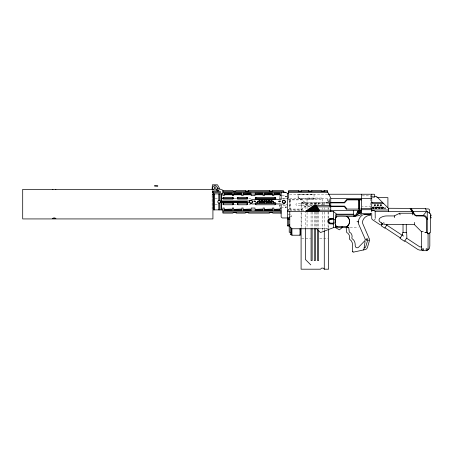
<?xml version="1.0" encoding="UTF-8"?>
<svg xmlns="http://www.w3.org/2000/svg" width="454" height="454" viewBox="0 0 454 454"><rect width="100%" height="100%" fill="white"/><g stroke="black" fill="none" stroke-linecap="round" stroke-linejoin="round"><path stroke-width="0.34" stroke-dasharray="2.27 1.7" d="M383.148 222.937L383.471 222.437L385.083 223.499M299.742 194.238L301.632 194.238M303.386 194.238L305.27 194.238M307.023 194.238L308.913 194.238M310.661 194.238L312.551 194.238M371.196 206.105L362.196 206.286M251.839 193.705L254.359 193.705M289.658 194.238L328.861 194.238M251.839 194.516L254.983 194.516M298.125 194.777L314.032 194.777M282.008 195.856L285.452 195.856L285.452 196.871L286.531 196.871M362.196 195.861L370.657 195.856L371.196 196.395M285.452 196.31L286.531 196.31M285.452 196.463L287.609 196.463M372.586 197.655L376.071 197.655M279.25 198.284L286.917 198.284M289.731 198.557L330.041 198.557M314.032 198.733L299.475 198.733L298.216 197.093L298.125 194.238M215.037 198.824L217.858 198.824M234.06 198.824L236.176 198.824M248.86 198.824L250.971 198.824M281.974 198.824L286.905 198.824M307.023 199.204L322.663 199.204M288.307 199.363L302.279 199.363L304.77 202.331M288.239 199.902L302.001 199.902L304.492 202.87L327.714 202.87M327.374 202.331L301.093 202.331L301.093 228.214M328.055 203.88L301.632 203.88L301.632 228.419M305.406 204.703L307.023 204.703M322.663 204.703L324.281 204.703M215.037 204.754L217.858 204.754M234.06 204.754L236.176 204.754M248.86 204.754L250.971 204.754M281.974 204.754L287.609 204.754M305.406 204.907L311.069 204.907M301.093 205.015L301.632 205.015M279.25 205.293L287.609 205.293M312.437 205.429L296.91 205.429A0.942 0.942 0 0 1 295.968 204.487A0.942 0.942 0 0 1 296.91 203.545L320.91 203.545A0.942 0.942 0 0 1 321.727 204.958M310.122 206.105L304.492 206.105L302.001 209.073L289.499 209.073L289.499 199.902M309.713 206.644L304.77 206.644L302.279 209.612L289.703 209.612M286.531 206.933L285.452 206.933L285.452 207.722L282.008 207.722M285.452 207.115L286.531 207.115M384.43 207.364L385.821 207.364M285.452 207.518L286.531 207.518M383.454 208.273L386.967 208.273M383.681 208.386L387.109 208.386M251.681 209.873L254.512 209.873M289.72 210.418L305.315 210.418M288.148 214.623L291.383 214.657L291.383 216.779M289.226 216.745L291.383 216.745M350.193 227.675L358.251 227.675M316.835 228.214L328.594 228.214L328.594 224.577M318.583 228.754L327.975 228.754M301.632 238.237L310.672 238.237M319.712 238.237L328.055 238.237M366.293 238.855L368.143 238.855M365.748 239.037L368.211 239.037M365.181 239.213L368.262 239.213M365.822 239.389L368.29 239.389M299.788 198.886L299.475 198.733A2.696 2.696 0 0 0 300.82 199.096M370.657 195.856L370.657 197.586M370.657 198.733L370.657 208.585M328.594 207.79L328.594 209.322M328.594 211.956L328.594 218.215M328.055 207.79L328.055 209.345M328.055 211.956L328.055 219.583M328.055 224.492L328.055 227.925M324.281 202.331L324.281 205.129M324.281 207.733L324.281 209.322M324.281 211.967L324.281 228.214M324.281 228.754L324.281 230.15M322.624 205.129L322.663 198.052L307.023 198.052L307.063 208.624M322.624 207.926L322.624 209.322M322.624 212.126L322.663 230.314M318.617 204.839L318.617 203.205L317.539 203.205L317.539 204.839M318.617 211.967L318.617 228.214M318.617 228.754L318.617 230.371M317.539 211.967L317.539 228.214M316.188 202.331L316.188 204.431M316.188 212.126L316.188 228.214M315.382 204.589L315.382 203.205L314.304 203.205L314.304 204.839M315.382 211.967L315.382 228.214M314.304 211.967L314.304 228.214M314.032 194.238L314.032 199.096L300.554 199.096A2.696 2.696 0 0 1 299.203 198.733L297.949 197.093L297.858 194.238M312.148 204.839L312.148 203.205L311.069 203.205L311.069 206.32M312.148 211.967L312.148 228.214M311.069 211.967L311.069 228.214M307.063 212.126L307.063 228.214M305.406 202.331L305.406 210.026M305.406 210.554L305.406 228.214M290.305 199.902L290.305 209.073M290.038 199.902L290.038 209.073M289.766 199.902L289.766 209.073M279.25 196.31L279.25 198.824M279.25 202.563L279.25 203.324M279.25 204.754L279.25 207.268M212.114 195.277L212.114 208.8M303.221 202.342A2.145 2.122 -90 0 0 301.093 204.487L301.723 202.961A2.156 2.156 0 0 1 303.249 202.331M327.516 202.62A2.185 2.162 -90 0 0 326.437 202.331A2.156 2.156 0 0 1 327.516 202.62"/><path stroke-width="0.68" d="M357.009 221.297L358.297 221.739L358.251 222.432A3.876 3.876 0 0 0 358.575 223.981L365.067 238.866A1.85 1.85 0 0 1 364.698 240.887L358.598 247.209A1.969 1.969 0 0 1 355.215 245.716C355.346 243.162 354.568 240.07 352.151 238.781L351.839 238.021L352.088 236.608A5.408 5.408 0 0 0 351.657 234.383L350.897 233.146L349.313 232.096L348.695 227.136L346.527 227.675M232.607 197.479A0.812 0.812 0 0 1 233.418 198.284L232.607 199.096L223.708 199.096L222.903 198.284A0.812 0.812 0 0 1 223.708 197.479L232.607 197.479L233.39 198.075A1.004 0.902 0 0 1 233.305 198.693L233.01 198.988M233.39 204.158L233.305 203.545L232.607 203.137L223.708 203.137L222.903 203.948L223.708 204.754L232.607 204.754L233.39 204.158L232.607 204.754M237.652 199.011L237.3 198.687A1.004 0.902 0 0 1 237.215 198.075L237.998 197.479L246.897 197.479A0.812 0.812 0 0 1 247.708 198.284L246.897 199.096L237.998 199.096L237.192 198.313M247.68 204.158L247.47 203.375L246.897 203.137L237.998 203.137L237.192 203.948L237.998 204.754L246.897 204.754L247.68 204.158L246.897 204.754M274.937 197.479A0.812 0.812 0 0 1 275.748 198.284L274.937 199.096L256.062 199.096L255.256 198.284A0.812 0.812 0 0 1 256.062 197.479L274.937 197.479L275.72 198.075A1.004 0.902 0 0 1 275.64 198.693L275.34 198.983M275.72 204.158L275.64 203.545L274.937 203.137L256.062 203.137L255.256 203.948L256.062 204.754L274.937 204.754L275.72 204.158L274.937 204.754M361.486 214.464C354.926 217.875 345.131 215.661 337.759 216.348L336.238 216.984L335.602 218.505A2.156 2.156 0 0 1 336.238 216.984M365.101 241.386L363.995 248.911L363.45 249.961M388.369 208.273L410.138 208.386L410.984 208.936L413.952 214.209A3.638 3.638 0 0 0 416.363 215.934L416.454 215.474L424.972 215.724A4.602 4.602 0 0 1 427.118 218.516L427.254 219.549M257.191 202.512L257.77 201.116L259.251 201.116L259.83 202.512M261.583 199.993L260.999 201.389L259.523 201.389L258.945 199.993M260.698 202.512L261.277 201.116L262.752 201.116L263.331 202.512M265.085 199.993L264.506 201.389L263.031 201.389L262.452 199.993M264.2 202.512L264.784 201.116L266.26 201.116L266.839 202.512M268.592 199.993L268.013 201.389L266.532 201.389L265.953 199.993M267.707 202.512L268.286 201.116L269.761 201.116L270.346 202.512M272.099 199.993L271.515 201.389L270.039 201.389L269.46 199.993M271.214 202.512L271.793 201.116L273.268 201.116L273.847 202.512M410.984 208.936L411.216 208.386L425.58 208.386L426.448 211.621L423.179 215.468M288.687 209.339L287.609 211.496L333.446 211.496L336.681 214.192L353.467 214.192L354.96 215.973L355.527 215.973L358.791 213.652L360.408 213.652A2.696 2.696 0 0 0 360.408 210.418M319.083 210.486L315.564 205.503L315.842 204.964L314.526 204.964L306.155 210.877L306.592 211.496M281.679 192.621L281.139 193.563L281.139 199.635L271.918 199.635M412.459 214.856L413.407 213.238L399.679 213.238L394.282 215.934L386.74 215.934A11.844 11.844 0 0 0 380.242 217.88A2.429 2.429 0 0 0 379.737 221.694L382.54 223.652M248.173 191.003L248.508 190.464L269.54 190.464L269.869 191.003M245.614 212.574L245.279 213.113L236.114 213.113L235.779 212.574M272.44 191.003L272.775 190.464L283.296 190.464L283.296 192.082L284.913 192.082L285.452 192.621M269.869 212.574L269.54 213.113L248.508 213.113L248.173 212.574M301.297 191.003L301.632 190.464L308.641 190.464L308.975 191.003M311.546 191.003L311.875 190.464L321.046 190.464L321.375 191.003M323.946 191.003L324.281 190.464L327.516 190.464L327.516 192.621M382.648 223.691L381.246 225.814L384.737 228.118L386.961 224.741L386.689 224.56L414.349 224.565L421.596 231.807L421.596 249.604L422.674 250.682L426.987 250.682L429.302 248.576L429.819 246.096L429.819 232.8M422.674 250.682L423.752 249.064M249.796 200.645A1.6 1.566 0 0 1 251.363 200.225L251.561 200.293A1.617 1.617 0 0 1 251.561 203.284L251.363 203.352A1.617 1.617 0 0 1 249.779 202.915L249.541 202.597A1.617 1.617 0 0 1 249.541 200.98L249.796 200.645M357.446 212.171L355.068 215.9L358.791 213.516M375.004 219.157L374.641 219.583M291.383 228.214L291.383 234.684L291.922 235.223L300.015 235.223L300.554 234.684L300.554 228.754M275.186 202.847L276.287 203.948L281.139 203.948L281.139 216.887L282.218 217.965L287.609 217.965L287.609 193.699L288.687 192.621L328.055 192.621L330.75 198.018L330.75 211.496M212.563 194.613L213.465 193.881L222.903 193.881M373.965 208.187L373.012 208.187M376.928 208.187L375.974 208.187M379.896 208.187L378.942 208.187M382.858 208.187L381.905 208.187M306.155 210.877L306.904 211.002L314.696 205.503L315.564 205.503M308.998 211.099L308.431 211.496L307.846 210.667M309.849 211.099L309.282 211.496L308.414 210.27M310.695 211.099L310.127 211.496L308.981 209.867M311.546 211.099L310.979 211.496L309.549 209.47M312.392 211.099L311.824 211.496L310.116 209.067M313.243 211.099L312.675 211.496L310.678 208.67M314.089 211.099L313.521 211.496L311.245 208.273M314.94 211.099L314.372 211.496L311.813 207.87M315.785 211.099L315.224 211.496L312.38 207.472M316.637 211.099L316.069 211.496L312.948 207.069M317.482 211.099L316.92 211.496L313.51 206.672M317.181 211.496L318.702 210.423L315.428 205.776L314.781 205.776L307.279 211.07L307.585 211.496M317.647 211.496L319.52 210.174L330.75 210.174M421.596 249.604L423.213 248.525M52.63 189.352L22.7 189.352L22.7 218.93L212.926 218.93L212.926 189.352L52.562 189.392L52.953 189.556M247.243 199.011L247.6 198.687A1.004 0.902 0 0 0 247.68 198.075L246.897 197.479M348.871 227.675L333.446 227.675L320.507 232.527L316.727 228.754M287.609 198.375L288.687 198.018L288.687 190.464L298.397 190.464L298.726 191.003M421.596 231.807L423.213 231.268M55.643 189.539L55.876 189.352M364.136 247.952L365.566 247.317L367.644 240.308L366.35 240.308M333.446 211.496L333.446 218.505L330.393 219.044A2.015 2.015 0 0 0 328.923 219.674L328.321 221.206L328.923 222.732A2.015 2.015 0 0 0 330.393 223.362L333.446 223.901L333.446 227.675M223.708 197.479L222.925 198.075A1.004 0.902 0 0 0 223.01 198.693L223.306 198.988M249.541 200.98L220.19 200.98L219.123 200.441L218.17 200.838A1.351 1.351 0 0 0 218.17 202.745L219.123 203.137L220.19 202.597L249.541 202.597M256.062 197.479L255.284 198.075A1.004 0.902 0 0 0 255.364 198.693L255.716 199.011M254.087 200.98L254.019 201.514L255.704 201.253L254.087 200.98L254.087 201.519M280.107 200.98L279.834 201.253L280.175 201.514L280.175 200.991L278.489 201.253L280.107 201.519M372.813 202.456L372.274 202.995L372.813 203.534L383.63 203.534M329.672 206.042L330.211 206.025M222.903 190.464L232.879 190.464L233.208 191.003L235.779 191.003L236.114 190.464L245.279 190.464L245.614 191.003M216.836 190.737L218.856 190.737M245.376 191.003L248.883 191.003M269.25 191.003L272.763 191.003M298.573 191.003L301.394 191.003M308.453 191.003L311.983 191.003M321.16 191.003L324.689 191.003M212.387 191.543L220.201 191.543L220.74 192.082L220.201 192.621L212.387 192.621M222.903 191.543L283.296 191.543M288.687 191.543L327.516 191.543M222.903 192.621L286.531 192.621L287.609 193.699M328.197 194.238L374.209 194.238L374.698 194.732L374.698 196.849L371.735 196.849M224.248 194.783L232.334 194.783M233.685 194.783L241.772 194.783M243.123 194.783L251.21 194.783M254.983 194.783L263.076 194.783M264.421 194.783L272.514 194.783M273.858 194.783L280.061 194.783M281.139 195.549L280.061 195.549L280.061 193.16L273.858 193.16L273.858 195.549L272.514 195.549L272.514 193.16L264.421 193.16L264.421 195.549L263.076 195.549L263.076 193.16L254.983 193.16L254.983 195.549L251.21 195.549L251.21 193.16L243.123 193.16L243.123 195.549L241.772 195.549L241.772 193.16L233.685 193.16L233.685 195.549L232.334 195.549L232.334 193.16L224.248 193.16L224.248 195.549L222.903 195.549L222.903 190.203L219.935 189.119L217.477 184.806L212.387 184.806L212.114 189.318M374.698 196.395L376.491 196.395L388.482 208.386L388.482 211.621M376.769 197.655L387.909 197.655L387.909 207.364M222.903 198.284L233.418 198.284M247.708 198.284L237.192 198.284A0.812 0.812 0 0 1 237.998 197.479M255.256 198.284L275.748 198.284M331.034 198.557L371.735 198.557M361.486 199.363L346.822 199.363L344.331 202.331L330.909 202.331M259.086 199.635L251.8 199.635L251.482 200.271M261.402 199.635L262.594 199.635L263.212 201.116L264.29 201.116L264.96 199.499L262.594 199.635M264.903 199.635L266.095 199.635M268.41 199.635L269.602 199.635M361.486 199.902L347.094 199.902L344.603 202.87L330.529 202.87M371.735 202.456L382.552 202.456M257.344 202.847L255.795 202.87L254.717 203.948L251.8 203.948L251.482 203.313M259.637 202.847L260.846 202.847M263.144 202.847L264.353 202.847M266.651 202.847L267.86 202.847M270.153 202.847L271.361 202.847M273.66 202.847L275.209 202.87M316.228 205.503L329.496 205.503M330.126 205.503L330.75 205.503M330.529 206.105L344.603 206.105L347.094 209.073L361.486 209.073M330.909 206.644L344.331 206.644L346.555 209.476M317.176 206.854L330.75 206.854M372.586 207.364L373.983 207.364M375.373 207.364L380.248 207.364M381.644 207.364L383.732 207.364M281.139 208.034L280.061 208.034L280.061 210.418L273.858 210.418L273.858 208.034L272.514 208.034L272.514 210.418L264.421 210.418L264.421 208.034L263.076 208.034L263.076 210.418L254.983 210.418L254.983 208.034L251.21 208.034L251.21 210.418L243.123 210.418L243.123 208.034L241.772 208.034L241.772 210.418L233.685 210.418L233.685 208.034L232.334 208.034L232.334 210.418L224.248 210.418L224.248 208.034L222.903 208.034L222.903 213.113L232.879 213.113L233.208 212.574L236.233 212.574M372.711 208.386L374.085 208.386M375.452 208.386L376.826 208.386M378.88 208.386L380.253 208.386M381.627 208.386L382.994 208.386M361.486 208.63L371.735 208.63M425.721 208.908L428.065 208.908A1.617 1.617 0 0 1 429.683 210.525L429.683 213.238M361.486 209.708L371.735 209.708M222.903 209.879L213.465 209.879L213.465 193.881M371.735 210.003L388.482 210.003M330.529 210.418L361.486 210.418M371.735 210.525L374.221 210.639L375.157 211.456L375.237 218.278M222.903 210.957L281.139 210.957M375.203 211.621L411.96 211.621M413.038 211.621L427.254 211.621L430.488 213.777L430.488 232.346L428.065 233.963L428.065 249.604L426.448 248.525M222.903 212.035L281.139 212.035M245.353 212.574L248.86 212.574M269.211 212.574L272.718 212.574M281.139 213.113L272.775 213.113L272.44 212.574M358.263 222.188A9.018 9.018 0 0 1 361.032 216.2L361.94 215.406A4.58 4.58 0 0 1 364.721 214.464L370.657 214.464M370.657 214.572L364.721 214.464M430.488 215.128L431.3 215.128L430.488 216.473L431.3 217.824L430.488 217.824M416.386 215.934L423.65 216.053A3.791 3.791 0 0 1 426.334 218.732L426.448 232.346L427.589 232.823L428.065 233.963A1.617 1.617 0 0 0 427.254 232.567M287.609 217.426L289.766 217.426M333.446 218.505L330.353 218.505A2.696 2.576 -90 0 0 327.777 221.206A2.696 2.576 -90 0 0 330.353 223.901L333.446 223.901M287.609 219.044L288.148 219.044M288.687 219.044L289.766 219.044M289.766 224.389L289.226 224.389L289.226 232.255L290.305 232.255M287.609 225.519L288.148 225.519M288.687 225.519L289.226 225.519M335.602 226.597L346.93 226.597C350.477 224.355 350.477 218.59 346.93 216.348A6.214 6.214 0 0 1 346.93 226.597L346.93 227.675M289.766 211.496L289.766 226.597L291.922 228.754L317.221 228.754M300.015 229.548L300.554 229.548M291.922 234.684L290.305 234.684L290.305 227.136M300.015 234.684L300.554 234.684M368.325 240.308L368.983 240.308M421.596 246.908L419.837 246.908L406.585 238.168M422.135 250.143L419.842 250.143L418.055 249.609L404.803 240.87M301.093 228.754L301.093 269.194L320.507 269.194L321.585 268.115L323.203 268.115L324.281 269.194L328.594 269.194L328.594 228.754M223.708 204.754L222.925 204.158M256.062 204.754L255.284 204.158M237.998 204.754L237.221 204.158M416.454 215.474L416.341 215.446A3.172 3.172 0 0 1 414.36 213.97L411.216 208.386M425.636 232.567L424.831 232.346L427.254 232.346L427.254 211.621M386.74 225.076L402.085 235.2M384.958 227.777L400.303 237.902M346.164 227.675L346.777 232.635L347.877 233.208L349.126 234.922A5.408 5.408 0 0 1 349.557 237.141L349.308 238.56L349.62 239.32C353.825 241.744 352.423 247.475 352.548 251.403L353.076 251.828M310.797 264.881L305.406 259.489L305.406 228.754M402.687 235.03L403.334 236.131M352.548 251.403L353.155 252.197L365.368 249.541L366.645 248.866L367.405 247.634L369.533 240.308L369.494 239.213L362.888 223.981A3.876 3.876 0 0 1 362.564 222.432L362.576 222.188A9.018 9.018 0 0 1 362.859 220.411A8.138 8.138 0 0 1 370.657 215.27L370.657 213.652M315.842 204.964L319.52 210.174M314.645 205.872L318.141 210.821M314.077 206.269L317.573 211.224M306.904 211.002L307.256 211.496M425.909 249.064L426.987 250.682M410.138 208.386L412.868 213.238M327.544 199.533L329.905 205.985L329.15 199.317M314.526 204.964L314.696 205.503M399.679 213.238L400.059 214.856M394.282 215.934L394.668 217.551M414.349 222.409L414.349 224.565M406.262 224.565L406.262 232.652M403.027 224.565L403.027 232.652M371.735 194.238L371.735 211.904M361.486 194.238L361.486 213.652L371.735 213.652L371.735 218.278A1.754 1.754 0 0 0 372.609 219.798L379.839 224.565A1.754 1.754 0 0 0 382.262 224.066M359.602 199.902L359.602 209.073M359.33 199.902L359.33 209.073M359.063 199.902L359.063 209.073M358.791 199.902L358.791 209.073M354.75 215.718L354.75 216.348M353.938 216.348L353.093 215.003L336.737 215.003L336.414 216.847M353.467 210.418L353.467 214.192M342.078 226.597L342.078 227.675L339.376 229.832L335.602 227.675L335.602 215.27A1.078 1.078 0 0 1 336.681 214.192M333.559 219.39L333.559 223.016M324.281 230.842L324.281 269.194M318.617 230.91L318.617 260.568L317.539 260.568L317.539 229.293M315.382 228.754L315.382 260.568L314.304 260.568L314.304 228.754M312.148 228.754L312.148 260.568L311.069 260.568L311.069 228.754M300.015 228.754L300.015 235.223M291.922 228.754L291.922 235.223M221.285 193.881L221.285 200.98M221.285 202.597L221.285 209.879M221.013 193.881L221.013 200.98M221.013 202.597L221.013 209.879M219.123 193.881L219.123 200.441M219.123 203.137L219.123 209.879M218.993 193.881L218.993 200.458M218.993 203.12L218.993 209.879M215.219 186.685L215.219 189.119M214.674 186.685L214.674 189.119M214.135 193.881L214.135 209.879M214.004 193.881L214.004 209.879M337.759 226.597A2.156 2.156 0 0 1 335.602 224.441M386.848 224.565A9.795 9.795 0 0 1 381.258 222.937M246.897 203.137A0.794 0.715 0 0 1 247.47 203.375M237.425 203.375A0.794 0.715 0.3 0 1 237.998 203.131M232.607 203.131A0.794 0.715 -0.3 0 1 233.18 203.375M223.135 203.375A0.794 0.715 0 0 1 223.708 203.137M255.494 203.375A0.794 0.715 0 0 1 256.062 203.137M274.937 203.137A0.794 0.715 0 0 1 275.51 203.375M216.819 190.192C218.539 192.746 220.479 187.99 217.755 188.274A2.832 2.832 0 0 1 216.95 189.908L216.819 190.192M328.917 220.508C328.049 224.225 333.015 222.971 335.063 223.016L335.063 219.39L329.945 219.39L328.917 220.508M220.474 201.792L247.22 202.058L247.22 201.519L220.474 201.792M224.804 194.006L225.19 194.516L231.392 194.516L231.795 194.113L231.392 193.705L224.804 194.006M224.804 209.362L225.19 209.873L231.392 209.873L231.795 209.47L231.392 209.067L224.804 209.362M234.236 194.006L234.627 194.516L240.83 194.516L241.233 194.113L240.83 193.705L234.236 194.006M234.236 209.362L234.627 209.873L240.83 209.873L241.233 209.47L240.83 209.067L234.236 209.362M243.673 194.006L244.065 194.516L250.268 194.516L250.67 194.113L250.268 193.705L243.673 194.006M243.673 209.362L244.065 209.873L250.268 209.873L250.67 209.47L250.268 209.067L243.673 209.362M255.54 194.006L255.931 194.516L262.128 194.516L262.537 194.113L262.128 193.705L255.54 194.006M255.54 209.362L255.931 209.873L262.128 209.873L262.537 209.47L262.128 209.067L255.54 209.362M264.977 194.006L265.369 194.516L271.566 194.516L271.974 194.113L271.566 193.705L264.977 194.006M264.977 209.362L265.369 209.873L271.566 209.873L271.974 209.47L271.566 209.067L264.977 209.362M274.415 194.006L274.801 194.516L279.119 194.516L279.522 194.113L279.119 193.705L274.415 194.006M274.415 209.362L274.801 209.873L279.119 209.873L279.522 209.47L279.119 209.067L274.415 209.362M257.951 201.389L257.276 203.006L259.705 203.006L259.03 201.389L257.951 201.389M261.459 199.499L260.783 201.116L259.705 201.116L259.03 199.499L261.459 199.499M261.459 201.389L260.783 203.006L263.212 203.006L262.537 201.389L261.459 201.389M264.96 201.389L264.29 203.006L266.714 203.006L266.038 201.389L264.96 201.389M268.467 199.499L267.792 201.116L266.714 201.116L266.038 199.499L268.467 199.499M268.467 201.389L267.792 203.006L270.221 203.006L269.545 201.389L268.467 201.389M271.974 199.499L271.299 201.116L270.221 201.116L269.545 199.499L271.974 199.499M271.974 201.389L271.299 203.006L273.722 203.006L273.053 201.389L271.974 201.389M358.756 211.093L358.825 213.249L358.756 211.093M52.658 218.38L55.944 218.51L54.838 217.977A1.646 0.63 0 0 0 53.538 217.999L52.658 218.38M402.38 234.746L400.008 238.35L404.508 241.324L406.886 237.72L406.671 232.652L402.619 232.652L402.38 234.746M154.519 185.902L157.805 185.998L154.519 185.902M284.454 203.284L284.255 203.352A1.617 1.617 0 0 1 282.274 202.206A1.617 1.617 0 0 1 283.415 200.225L283.625 200.186A1.617 1.617 0 0 1 284.255 200.225L284.454 200.293A1.617 1.617 0 0 1 284.454 203.284M288.687 218.505L287.609 218.505L287.609 226.064L288.687 226.064L288.687 218.505M217.216 187.604L217.16 187.309A2.293 2.293 0 0 0 213.397 186.214A2.293 2.293 0 0 0 214.163 190.056A2.293 2.293 0 0 0 217.216 187.604M373.148 208.295A0.675 0.675 0 0 0 374.158 207.711A0.675 0.675 0 0 0 373.148 207.126A0.675 0.675 0 0 0 373.148 208.295M376.116 208.295A0.675 0.675 0 0 0 377.126 207.711A0.675 0.675 0 0 0 376.116 207.126A0.675 0.675 0 0 0 376.116 208.295M379.079 208.295A0.675 0.675 0 0 0 380.094 207.711A0.675 0.675 0 0 0 379.079 207.126A0.675 0.675 0 0 0 379.079 208.295M382.047 208.295A0.675 0.675 0 0 0 383.057 207.711A0.675 0.675 0 0 0 382.047 207.126A0.675 0.675 0 0 0 382.047 208.295M380.566 205.872A0.675 0.675 0 0 0 381.576 205.287A0.675 0.675 0 0 0 380.566 204.703A0.675 0.675 0 0 0 380.566 205.872M377.597 205.872A0.675 0.675 0 0 0 378.608 205.287A0.675 0.675 0 0 0 377.597 204.703A0.675 0.675 0 0 0 377.597 205.872M374.629 205.872A0.675 0.675 0 0 0 375.645 205.287A0.675 0.675 0 0 0 374.629 204.703A0.675 0.675 0 0 0 374.629 205.872M358.115 213.34A1.351 1.351 0 0 0 360.141 212.171A1.351 1.351 0 0 0 358.115 211.002A1.351 1.351 0 0 0 358.115 213.34M358.183 213.221A1.214 1.214 0 0 0 360.005 212.171A1.214 1.214 0 0 0 358.183 211.121A1.214 1.214 0 0 0 358.183 213.221M250.12 202.859A1.351 1.351 0 0 0 252.276 201.968A1.351 1.351 0 0 0 250.426 200.543A1.351 1.351 0 0 0 250.12 202.859M283.012 202.859A1.351 1.351 0 0 0 285.174 201.968A1.351 1.351 0 0 0 283.319 200.543A1.351 1.351 0 0 0 283.012 202.859"/></g></svg>
